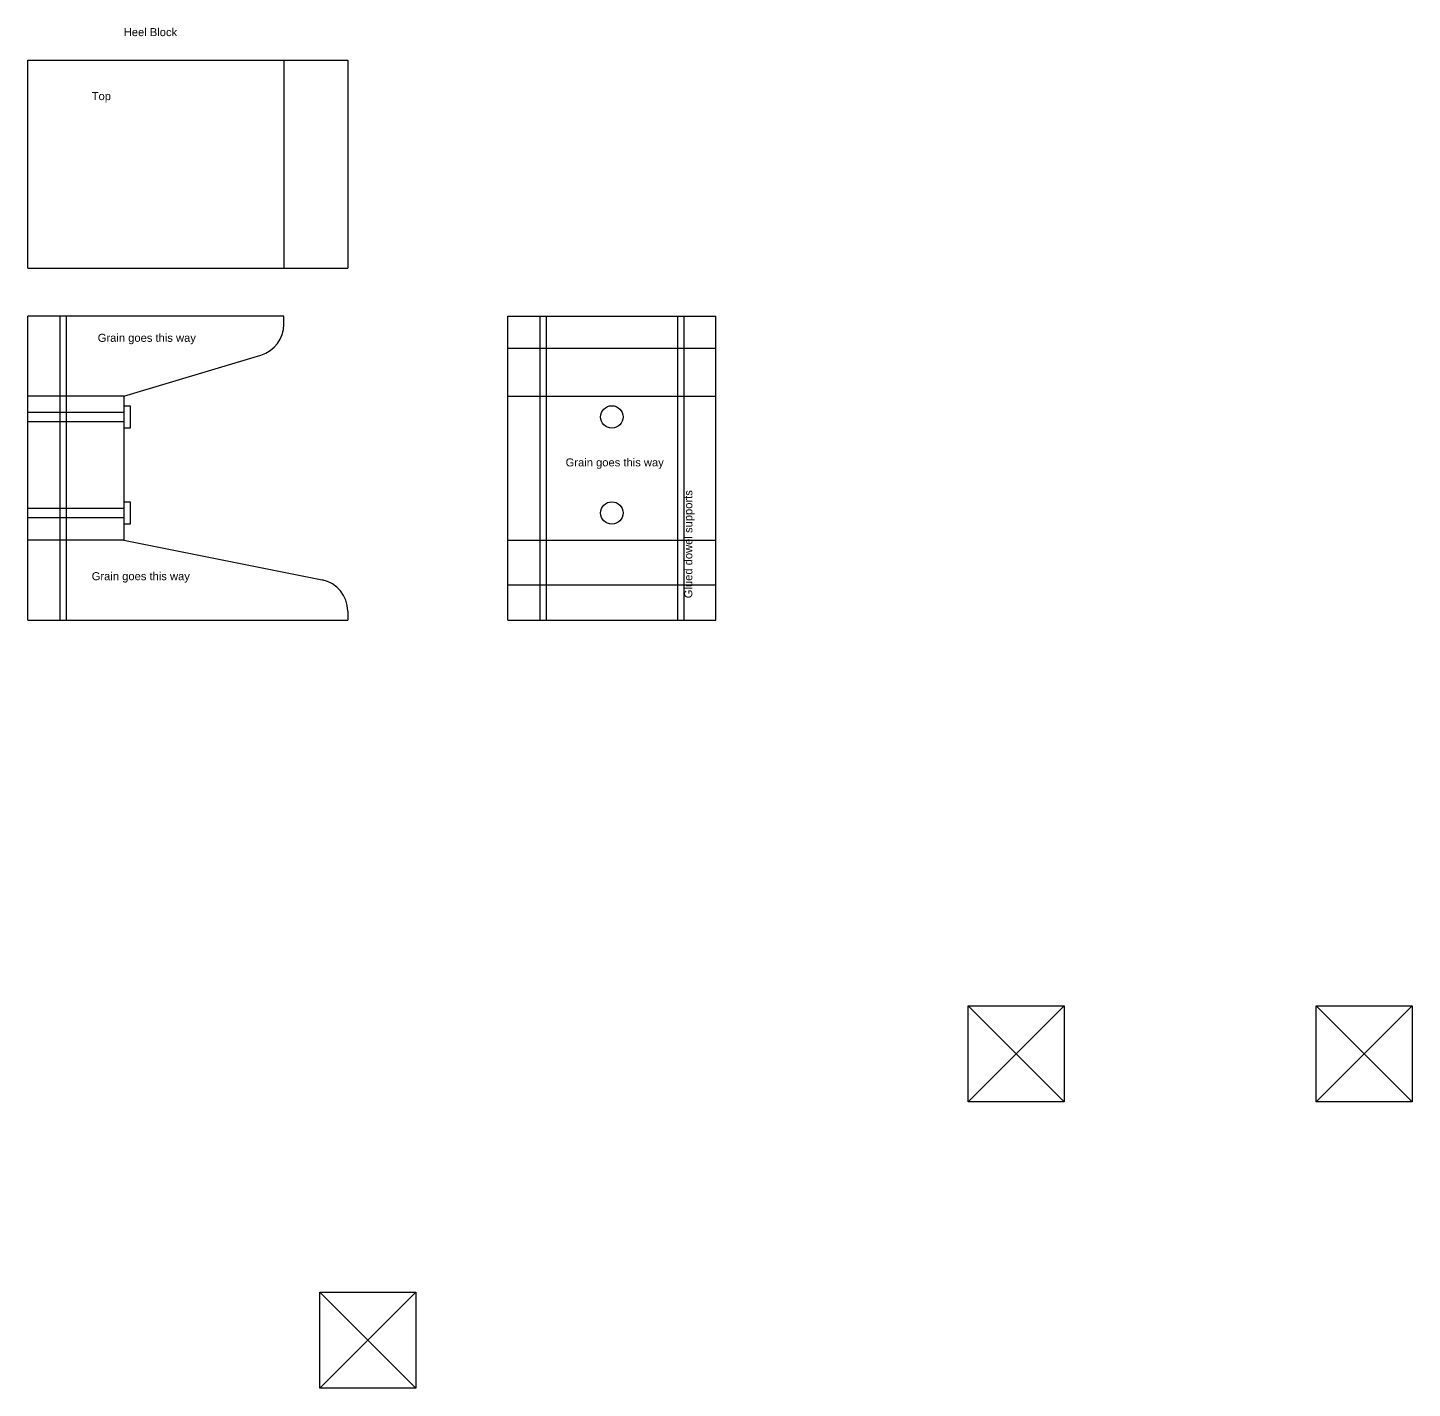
# Model space of a CAD drawing. Header units: millimetres. Extents: x -200 to 1500, y -1015 to 1075.
# Drawn here: x -200 to 232.6, y -1015 to -589.9 of the extents above; entities that cross this region are included whole.
import ezdxf

# ---------------------------------------------------------------- set-up
doc = ezdxf.new("R2010")
doc.units = ezdxf.units.MM
doc.layers.get('0').update_dxf_attribs({"linetype": 'CONTINUOUS', "lineweight": 25, "true_color": 0x000000})
doc.layers.add('guides', color=252, linetype='CONTINUOUS', lineweight=25, true_color=0xa0a0a4)
doc.styles.add('textstyle4', font='')
doc.styles.add('textstyle5', font='')
doc.styles.add('textstyle6', font='')
doc.styles.add('textstyle7', font='')
doc.styles.add('textstyle8', font='')
doc.styles.add('textstyle9', font='')
doc.styles.get('textstyle4').set_extended_font_data('Arial')
doc.styles.get('textstyle5').set_extended_font_data('Arial')
doc.styles.get('textstyle6').set_extended_font_data('Arial')
doc.styles.get('textstyle7').set_extended_font_data('Arial')
doc.styles.get('textstyle8').set_extended_font_data('Arial')
doc.styles.get('textstyle9').set_extended_font_data('Arial')

msp = doc.modelspace()

# ---------------------------------------------------------------- linework, layer by layer
for p, q in [((-200, -665), (-200, -600)), ((-200, -600), (-100, -600)), ((-200, -600), (-120, -600)), ((-120, -600), (-120, -665)), ((-100, -600), (-100, -665)), ((-200, -665), (-100, -665)), ((-200, -775), (-200, -680)), ((-120, -680), (-200, -680)), ((-120, -682.56), (-120, -680)), ((-50, -680), (15, -680)), ((-50, -775), (-50, -680)), ((15, -775), (15, -680)), ((-50, -690), (15, -690)), ((-170, -705), (-127.13, -692.14)), ((-170, -705), (-170, -750)), ((-50, -705), (15, -705)), ((-170, -708), (-168, -708)), ((-168, -708), (-168, -715)), ((-200, -710), (-170, -710)), ((-170, -713), (-200, -713)), ((-168, -715), (-170, -715)), ((-170, -738), (-168, -738)), ((-168, -738), (-168, -745)), ((-200, -740), (-170, -740)), ((-170, -743), (-200, -743)), ((-168, -745), (-170, -745)), ((-170, -750), (-108.04, -762.39)), ((-50, -750), (15, -750)), ((-50, -764), (15, -764)), ((-100, -772.2), (-100, -775)), ((-200, -775), (-100, -775)), ((-50, -775), (15, -775))]:
    msp.add_line(p, q)
at = {"color": 252, "true_color": 0xa0a0a4}
for p, q in [((-190, -680), (-190, -775)), ((-188, -680), (-188, -775)), ((-40, -680), (-40, -775)), ((-38, -680), (-38, -775)), ((3, -680), (3, -775)), ((5, -680), (5, -775))]:
    msp.add_line(p, q, dxfattribs=at)
at = {"color": 9, "true_color": 0xc0c0c0}
for p, q in [((-170, -705), (-200, -705)), ((-170, -750), (-200, -750))]:
    msp.add_line(p, q, dxfattribs=at)
for centre in [(-17.5, -711.5), (-17.5, -741.5)]:
    msp.add_circle(centre, 3.5)
for centre, start, end in [((-130, -682.56), 286.6992, 0), ((-110, -772.2), 0, 78.6901)]:
    msp.add_arc(centre, 10, start, end)
at = {"layer": 'guides'}
for p, q in [((93.84, -895.5), (123.84, -925.5)), ((123.84, -895.5), (93.84, -925.5)), ((93.84, -925.5), (93.84, -895.5)), ((93.84, -895.5), (123.84, -895.5)), ((123.84, -895.5), (123.84, -925.5)), ((202.56, -895.5), (232.56, -925.5)), ((232.56, -895.5), (202.56, -925.5)), ((202.56, -925.5), (202.56, -895.5)), ((202.56, -895.5), (232.56, -895.5)), ((232.56, -895.5), (232.56, -925.5)), ((123.84, -925.5), (93.84, -925.5)), ((232.56, -925.5), (202.56, -925.5)), ((-78.75, -985), (-108.75, -1015)), ((-108.75, -1015), (-108.75, -985)), ((-108.75, -985), (-78.75, -985)), ((-108.75, -985), (-78.75, -1015)), ((-78.75, -985), (-78.75, -1015)), ((-78.75, -1015), (-108.75, -1015))]:
    msp.add_line(p, q, dxfattribs=at)

# ---------------------------------------------------------------- texts
at = {"char_height": 2.5, "attachment_point": 1}
for s, insert, style in [('Heel Block', (-170, -590), 'textstyle4'), ('Top', (-180, -610), 'textstyle5'), ('Grain goes this way', (-178.12, -685.52), 'textstyle7'), ('Grain goes this way', (-31.95, -724.44), 'textstyle8'), ('Grain goes this way', (-180, -760), 'textstyle6')]:
    msp.add_mtext(s, dxfattribs=dict(at, insert=insert, style=style))
at = {"insert": (5.13, -768.14), "char_height": 2.5, "attachment_point": 1, "rotation": 90, "style": 'textstyle9'}
msp.add_mtext('Glued dowel supports', dxfattribs=at)

doc.saveas('drawing.dxf')
